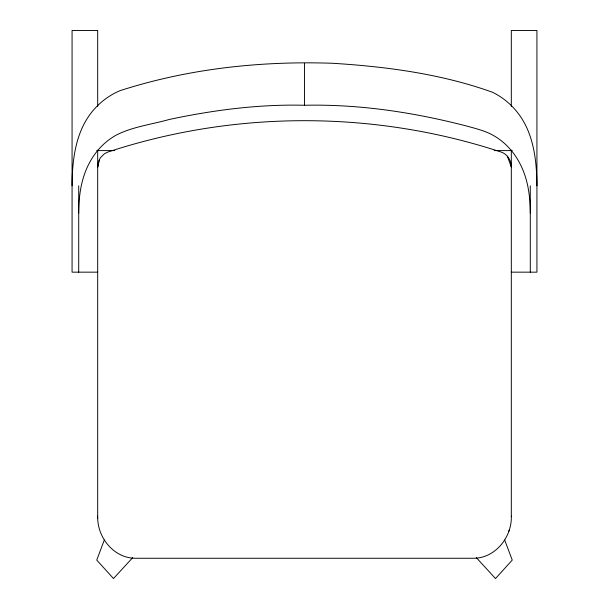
<?xml version="1.0" encoding="UTF-8"?>
<svg xmlns="http://www.w3.org/2000/svg" width="609" height="609" viewBox="0 0 609 609"><rect width="100%" height="100%" fill="white"/><g stroke="black" fill="none" stroke-linecap="round" stroke-linejoin="round"><path stroke-width="0.91" d="M511.316 516.166C512.047 537.108 495.193 558.445 473.368 558.263L135.632 558.263C114.439 558.438 97.805 538.265 97.714 517.886M507.343 156.186L511.316 167.011C511.339 160.616 507.442 154.115 501.215 152.083C374.406 110.229 234.594 110.221 107.785 152.083L104.482 153.704L100.485 157.701L99.503 159.375L97.684 167.262M78.713 213.104C78.744 195.877 81.172 178.201 89.454 162.854C95.598 151.161 105.014 141.121 116.707 134.871C133.105 126.588 151.786 124.449 169.279 119.463C213.668 110.031 259.046 104.124 304.5 105.266C359.089 104.048 413.564 112.315 466.319 125.941C476.23 128.697 486.522 131.049 495.33 136.614C505.653 142.894 513.927 152.204 519.546 162.854C527.828 178.201 530.256 195.877 530.287 213.104M72.068 185.806C72.159 158.439 76.003 128.225 95.765 107.549C102.533 100.34 110.8 94.57 119.897 90.711C188.371 68.596 260.995 60.786 332.75 63.283C386.723 66.647 441.403 73.917 492.475 92.241C501.382 96.58 509.345 102.799 515.739 110.366C533.484 131.011 536.735 159.619 536.932 185.806M97.684 167.011L98.148 163.06L99.503 159.375M508.781 531.314L509.253 529.967M104.299 540.038L96.747 560.082L113.502 578.55L132.686 557.638M96.74 150.598L114.804 150.598M494.196 150.598L512.26 150.598M97.684 272.162L72.068 272.162L72.068 30.45L97.684 30.45L97.684 106.499M511.316 272.162L536.932 272.162L536.932 30.45L511.316 30.45L511.316 106.499M476.314 557.638L495.498 578.55L512.253 560.082L504.701 540.038M97.684 516.166L97.714 518.145M530.287 185.806L530.287 272.162M511.316 150.126L511.316 516.417M304.5 63.283L304.5 105.266M97.684 150.126L97.684 516.417M78.713 185.806L78.713 272.162"/></g></svg>
